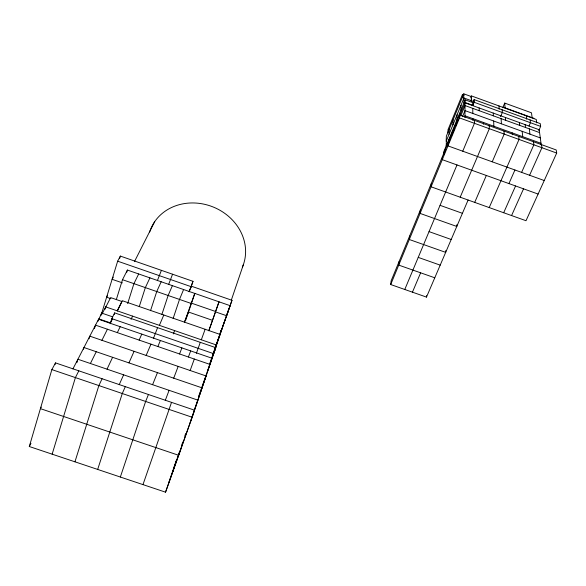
<?xml version="1.0" encoding="UTF-8"?>
<svg xmlns="http://www.w3.org/2000/svg" width="586" height="586" viewBox="0 0 586 586"><rect width="100%" height="100%" fill="white"/><g stroke="black" fill="none" stroke-linecap="round" stroke-linejoin="round"><path stroke-width="0.88" d="M464.954 117.544L465.042 102.843L539.186 129.733L541.23 144.889M465.167 102.535L465.181 99.854L472.843 102.631L472.865 105.334L465.167 102.535L459.468 116.35M463.724 98.616L463.768 93.826L471.269 96.551L471.298 101.363M463.929 102.887L463.973 98.016L474.067 101.678M462.42 97.108L462.449 94.522L464.156 95.137M460.933 110.153L461.006 105.216M468.111 200.031L426.491 297.102L390.701 284.54L459.527 117.918L459.578 114.995L556.202 149.957L556.7 153.063L526.008 220.717L431.076 186.802L431.281 183.565M459.644 115.918L459.695 113.171M456.816 224.753L456.787 226.46L420.081 213.407L420.345 210.059M456.963 119.778L457.073 114.768M452.927 124.847L453.066 119.852M445.734 250.61L445.675 252.368L409.306 239.506L409.621 236.041M448.861 139.431L448.759 142.288L450.458 138.171M449.044 134.26L449.228 129.198M447.916 132.392L448.019 129.66L462.449 94.522M448.085 142.83L447.975 145.885L544.24 180.532M446.188 145.914L446.393 140.699M442.43 156.543L442.284 159.663L538.102 194.054M426.491 297.102L426.579 295.622M399.103 261.532L398.729 265.099L434.775 277.793M390.701 284.54L391.111 280.892L459.578 114.995M29.3 446.517L51.868 369.598L55.509 362.895L194.552 410.2L165.538 492.174L29.3 446.517L30.955 443.338M55.003 364.617L55.509 362.895M76.861 362.719L77.909 359.247L197.914 400.143L194.259 410.442M83.432 349.256L83.959 347.52L202.075 387.873L198.456 398.055L206.484 374.395M52.147 454.172L75.404 377.589L78.832 370.828M89.021 338.781L89.819 336.159L206.111 375.97L202.529 386.049M94.441 328.621L95.503 325.135L210.022 364.419M97.891 321.362L101.642 313.063L112.527 316.806M100.873 315.576L101.642 313.063M101.481 314.001L117.654 261.18L120.364 256.089L192.992 281.317L190.662 288.209M119.573 258.668L120.364 256.089M104.945 309.357L105.707 306.874L216.534 345.029L213.084 354.757L216.703 344.077M116.299 299.673L122.496 279.698L127.411 270.058L230.166 305.68L212.879 354.405M110.227 323.714L111.801 318.659L114.673 312.88L215.773 347.666L198.8 396.033M126.605 272.658L127.411 270.058M114.153 314.557L114.673 312.88M74.942 461.812L98.873 385.566L102.096 378.739M127.645 303.585L133.923 283.653L138.677 273.962M139.256 306.625L145.343 287.601L149.935 277.867M157.356 280.672L161.406 270.344M97.672 469.43L122.284 393.521L125.301 386.635M150.521 310.705L156.748 291.55L161.172 281.763M168.6 284.532L172.562 274.219M153.407 338.547L157.583 327.64M161.831 314.609L168.131 295.49L172.394 285.653M173.126 318.506L179.506 299.424L183.601 289.535M120.35 477.026L145.636 401.454L148.441 394.51M189.102 291.777L192.992 281.317M184.407 322.395L194.801 293.418L185.696 320.22M168.958 482.219L173.507 468.851M173.808 467.987L176.452 460.2M172.482 472.309L177.001 459.028L173.8 468.031M177.287 458.171L179.331 452.165M181.374 446.151L182.795 441.99M184.773 436.16L185.623 433.655M181.118 448.004L178.649 455.285L40.412 408.647L41.232 407.102M220.16 333.002L221.039 330.409M231.316 300.157L243.351 264.711M190.216 422.367L198.178 398.883M207.276 371.883L212.791 355.607M220.504 332.907L222.116 328.16M165.538 492.174L192.164 417.261L212.11 358.266L98.536 319.26L72.92 368.924M212.843 355.914L220.124 334.445L122.262 300.691L117.237 310.844M226.731 315.356L228.577 309.913M209.363 364.763L231.99 300.296L191.344 286.188L189.205 291.476M142.977 484.607L171.53 402.362M196.391 353.307L200.295 342.334M208.799 330.804L219.01 301.812L212.388 320.747M216.007 345.337L222.079 328.226M222.38 327.369L231.99 300.296M209.356 365.752L215.773 347.666M208.887 330.57L212.528 320.337L188.48 312.023L184.487 322.154M190.157 370.506L194.31 359.028M201.328 339.792L205.137 329.273M188.414 357.006L190.677 350.904M165.289 400.348L169.098 390.32M173.705 378.182L178.173 366.404M179.558 353.973L181.894 347.894M152.587 384.694L157.451 372.63M173.331 333.903L174.657 330.607M463.768 93.826L446.364 136.164L446.158 141.285L463.973 98.016M465.181 99.854L443.521 152.375L443.39 155.29L444.063 153.664M444.73 152.052L445.748 149.577M447.081 146.354L448.136 143.79M451.139 136.523L454.546 128.275M455.227 126.627L458.076 119.72M460.662 116.123L465.028 105.561L539.567 132.583M462.581 116.453L464.998 110.622L540.285 137.893M470.858 97.54L471.518 95.958L536.271 119.471L536.717 122.818M472.719 102.924L474.103 99.591L540.27 123.609L540.658 126.415L538.827 130.546M472.748 105.626L474.14 102.279L474.103 99.591M157.876 346.531L160.396 340.503M404.78 289.477L456.992 164.937M462.75 151.203L474.44 123.316L474.404 120.357M412.449 292.172L420.631 272.812M460.193 197.204L489.332 128.7L489.215 125.719M146.148 355.438L150.968 344.165M159.377 325.355L163.794 315.019M502.729 107.729L504.714 103.085L531.509 112.82L532.11 117.676M500.561 116.673L502.341 112.512L502.158 109.772M474.711 202.39L486.329 175.47M492.225 161.809L504.194 134.077L503.989 131.066M489.215 207.569L519.035 139.439L518.749 136.406M529.004 126.027L530.455 122.716L530.118 119.925M508.934 183.586L514.94 169.984M503.689 212.74L515.57 185.967M521.606 172.387L533.853 144.801L533.48 141.731M119.222 384.672L123.617 374.82M128.942 362.888L134.106 351.322M139.116 340.092L141.783 334.115M511.571 215.56L523.532 188.824M529.598 175.258L541.925 147.723L541.508 144.639M131.059 319.363L132.583 316.125M107.026 369.165L112.607 357.314M117.332 332.628L120.181 326.695M112.285 319.267L110.483 322.901L98.66 318.835M90.398 363.503L96.251 351.725M101.92 340.298L107.421 329.222M117.361 310.895L122.005 301.519L110.651 297.6L105.451 307.709M134.443 261.656L154.711 221.64M102.001 314.074L105.707 306.874M107.414 295.688L106.623 297.197L110.879 298.662M113.274 277.09L112.102 279.31L122.379 282.862M51.868 369.598L192.164 417.261M111.801 318.659L213.729 353.695M191.021 302.999L215.677 311.532M122.496 279.698L190.868 303.358M215.436 311.855L226.745 315.773M117.654 261.18L190.86 286.576M418.236 257.386L440.196 265.143M429.04 231.617L451.198 239.476M440.057 205.334L462.42 213.311M464.962 115.786L541.017 143.314M459.527 117.918L556.7 153.063M503.213 107.179L533.956 118.343M474.14 102.279L540.658 126.415M529.326 128.869L529.942 134.143M526.338 115.867L526.719 119.192M525.173 124.65L525.481 127.477M522.17 131.33L522.719 136.692M519.43 122.569L519.709 125.382M512.245 132.897L512.398 134.707M504.714 103.085L505.059 107.853M505.388 117.471L505.586 120.269M501.089 118.636L501.426 123.814M498.972 105.927L499.169 109.186M493.236 113.069L493.375 115.838M493.632 120.994L493.888 126.254M483.384 122.452L483.435 124.232M479.15 107.963L479.209 110.703M472.77 108.366L472.814 113.457M472.865 118.643L472.88 120.408M471.518 95.958L471.547 100.763M149.657 231.99A49.642 43.899 22 0 1 212.051 206.558A49.642 43.899 22 0 1 242.392 267.157"/></g></svg>
